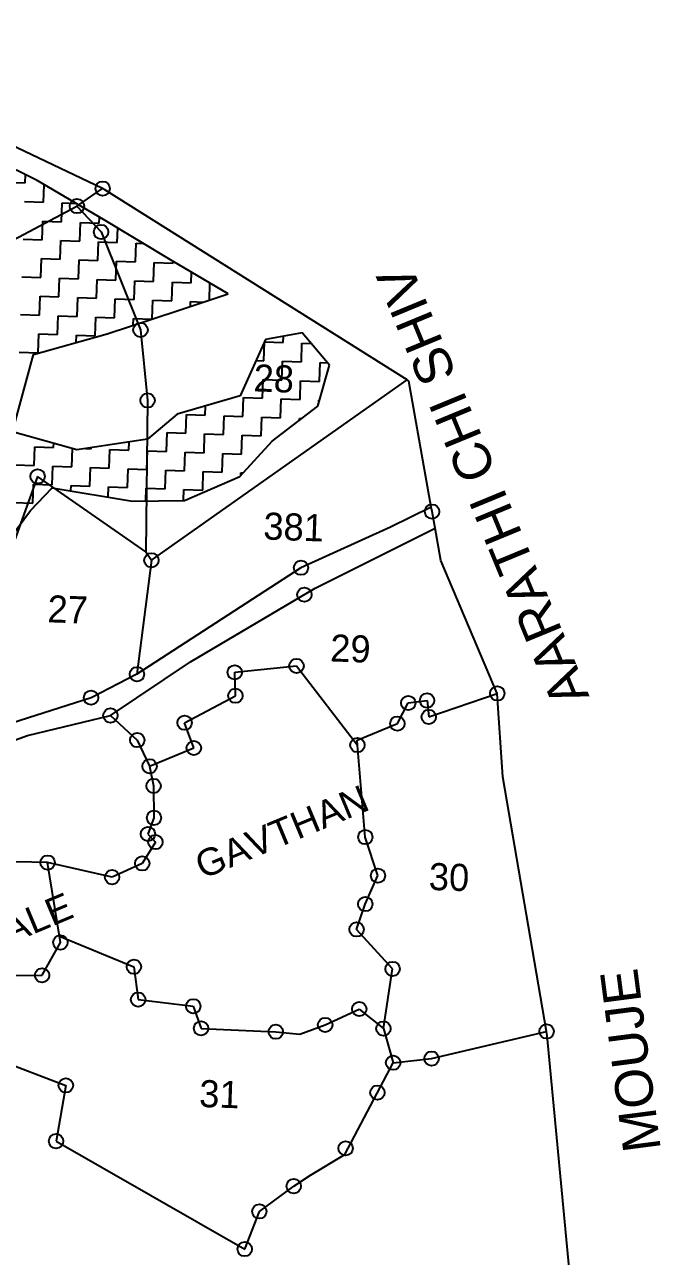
# Model space of a CAD drawing. Header units: metres. Extents: x 287345 to 291891, y 1993918 to 1999987.
# Drawn here: x 291549 to 291889, y 1996916 to 1997575 of the extents above; entities that cross this region are included whole.
import ezdxf
from ezdxf.enums import TextEntityAlignment as Align

# ---------------------------------------------------------------- set-up
doc = ezdxf.new("R2010")
doc.units = ezdxf.units.M
doc.header["$MEASUREMENT"] = 0
for name, color, linetype in [('POLY_HATCH', 12, 'Continuous'), ('POLY_PARCEL', 6, 'Continuous'), ('POLY_ROAD', 30, 'Continuous'), ('POLY_WATER', 4, 'Continuous'), ('TEXT_MAPIN', 7, 'Continuous'), ('TEXT_MAPOUT', 7, 'Continuous'), ('TEXT_PARCEL', 7, 'Continuous'), ('V_BOUND_LINE', 7, 'Continuous')]:
    doc.layers.add(name, color=color, linetype=linetype)
doc.styles.get("Standard").update_dxf_attribs({"font": 'arial.ttf'})
doc.styles.add('TEXT_MAP', font='')
doc.styles.get('TEXT_MAP').set_extended_font_data('Kruti Dev 050')

msp = doc.modelspace()

# ---------------------------------------------------------------- linework, layer by layer
for centre in [(291590.72, 1997486.98), (291576.98, 1997477.64), (291589.88, 1997463.81), (291610.97, 1997411.45), (291614.74, 1997373.73), (291555.93, 1997333.13), (291766.89, 1997314.32), (291616.81, 1997288.28), (291696.79, 1997284.27), (291698.64, 1997269.88), (291694.39, 1997231.8), (291609.07, 1997227.34), (291661.34, 1997228.38), (291801.76, 1997217.1), (291584.52, 1997214.82), (291661.73, 1997215.87), (291754.14, 1997211.99), (291764.19, 1997213.3), (291594.9, 1997205.28), (291765.13, 1997204.52), (291634.54, 1997201.42), (291748.33, 1997200.95), (291609.22, 1997192.13), (291639.48, 1997187.92), (291726.98, 1997189.49), (291615.81, 1997178.15), (291617.94, 1997167.66), (291618.17, 1997150.57), (291614.94, 1997141.94), (291731.18, 1997140.32), (291618.96, 1997137.63), (291561.3, 1997126.68), (291611.89, 1997126.21), (291595.79, 1997118.87), (291737.95, 1997119.67), (291731.16, 1997104.5), (291726.51, 1997090.92), (291568.13, 1997083.95), (291558.34, 1997066.38), (291607.43, 1997070.97), (291745.77, 1997069.82), (291609.73, 1997053.39), (291639.19, 1997049.85), (291727.92, 1997048.38), (291709.7, 1997039.86), (291643.36, 1997038.04), (291683.31, 1997036.21), (291740.89, 1997037.92), (291828.13, 1997036.38), (291746.09, 1997019.67), (291766.6, 1997021.86), (291571.02, 1997007.53), (291737.66, 1997003.7), (291565.8, 1996977.72), (291720.63, 1996973.9), (291692.91, 1996953.65), (291674.51, 1996940.14), (291666.71, 1996920)]:
    msp.add_circle(centre, 3.85)
at = {"layer": 'POLY_HATCH'}
for p, q in [((291555.67, 1997491.24), (291522.88, 1997507.69)), ((291591.09, 1997470.54), (291555.67, 1997491.24)), ((291627.85, 1997448.39), (291591.09, 1997470.54)), ((291657.81, 1997430.65), (291627.85, 1997448.39)), ((291631.08, 1997421.87), (291657.81, 1997430.65)), ((291593.09, 1997409.32), (291631.08, 1997421.87)), ((291553.77, 1997398.21), (291593.09, 1997409.32)), ((291677.8, 1997406.32), (291664.22, 1997376.23)), ((291697.39, 1997409.8), (291677.8, 1997406.32)), ((291712.08, 1997392.6), (291697.39, 1997409.8)), ((291542.57, 1997356.91), (291553.77, 1997398.21)), ((291705.74, 1997370.6), (291712.08, 1997392.6)), ((291664.22, 1997376.23), (291630.5, 1997366.31)), ((291630.5, 1997366.31), (291614.74, 1997352.97)), ((291681.44, 1997352), (291705.74, 1997370.6)), ((291577, 1997347.36), (291542.57, 1997356.91)), ((291614.74, 1997352.97), (291577, 1997347.36)), ((291664.09, 1997333.16), (291681.44, 1997352)), ((291634.44, 1997320.31), (291664.09, 1997333.16)), ((291552.21, 1997314.89), (291563.76, 1997326.98)), ((291563.76, 1997326.98), (291606.61, 1997319.91)), ((291606.61, 1997319.91), (291634.44, 1997320.31)), ((291525.94, 1997279.69), (291552.21, 1997314.89))]:
    msp.add_line(p, q, dxfattribs=at)
at = {"layer": 'POLY_HATCH', "linetype": 'Continuous'}
for p, q in [((291549.35, 1997490.12), (291549.5, 1997494.34)), ((291539.3, 1997490.48), (291549.35, 1997490.12)), ((291559.05, 1997479.71), (291559.38, 1997489.07)), ((291549, 1997480.07), (291559.05, 1997479.71)), ((291568.75, 1997469.3), (291569.11, 1997479.35)), ((291569.11, 1997479.35), (291576.45, 1997479.09)), ((291588.86, 1997468.59), (291588.97, 1997471.77)), ((291558.34, 1997459.6), (291558.7, 1997469.66)), ((291558.7, 1997469.66), (291568.75, 1997469.3)), ((291578.45, 1997458.89), (291578.81, 1997468.94)), ((291578.81, 1997468.94), (291588.86, 1997468.59)), ((291598.56, 1997458.18), (291598.83, 1997465.87)), ((291548.29, 1997459.96), (291558.34, 1997459.6)), ((291568.04, 1997449.19), (291568.4, 1997459.24)), ((291568.4, 1997459.24), (291578.45, 1997458.89)), ((291588.15, 1997448.48), (291588.5, 1997458.53)), ((291588.5, 1997458.53), (291598.56, 1997458.18)), ((291608.26, 1997447.77), (291608.61, 1997457.82)), ((291608.61, 1997457.82), (291612.41, 1997457.69)), ((291557.63, 1997439.49), (291557.99, 1997449.55)), ((291557.99, 1997449.55), (291568.04, 1997449.19)), ((291577.74, 1997438.78), (291578.09, 1997448.83)), ((291578.09, 1997448.83), (291588.15, 1997448.48)), ((291597.85, 1997438.07), (291598.2, 1997448.12)), ((291598.2, 1997448.12), (291608.26, 1997447.77)), ((291617.96, 1997437.36), (291618.31, 1997447.41)), ((291618.31, 1997447.41), (291628.37, 1997447.06)), ((291628.37, 1997447.06), (291628.4, 1997448.06)), ((291547.57, 1997439.85), (291557.63, 1997439.49)), ((291567.33, 1997429.08), (291567.68, 1997439.14)), ((291567.68, 1997439.14), (291577.74, 1997438.78)), ((291587.44, 1997428.37), (291587.79, 1997438.42)), ((291587.79, 1997438.42), (291597.85, 1997438.07)), ((291638.07, 1997436.65), (291638.26, 1997442.22)), ((291607.55, 1997427.66), (291607.9, 1997437.71)), ((291607.9, 1997437.71), (291617.96, 1997437.36)), ((291627.66, 1997426.95), (291628.01, 1997437)), ((291628.01, 1997437), (291638.07, 1997436.65)), ((291647.8, 1997427.37), (291648.12, 1997436.29)), ((291648.12, 1997436.29), (291648.3, 1997436.28)), ((291556.92, 1997419.38), (291557.27, 1997429.44)), ((291557.27, 1997429.44), (291567.33, 1997429.08)), ((291577.03, 1997418.67), (291577.38, 1997428.73)), ((291577.38, 1997428.73), (291587.44, 1997428.37)), ((291597.14, 1997417.96), (291597.49, 1997428.01)), ((291597.49, 1997428.01), (291607.55, 1997427.66)), ((291617.25, 1997417.3), (291617.6, 1997427.3)), ((291617.6, 1997427.3), (291627.66, 1997426.95)), ((291637.62, 1997424.02), (291637.71, 1997426.59)), ((291637.71, 1997426.59), (291644.69, 1997426.34)), ((291546.86, 1997419.74), (291556.92, 1997419.38)), ((291566.62, 1997408.97), (291566.97, 1997419.03)), ((291566.97, 1997419.03), (291577.03, 1997418.67)), ((291586.73, 1997408.26), (291587.08, 1997418.32)), ((291587.08, 1997418.32), (291597.14, 1997417.96)), ((291607.06, 1997413.94), (291607.19, 1997417.6)), ((291607.19, 1997417.6), (291617.1, 1997417.25)), ((291556.21, 1997399.27), (291556.56, 1997409.33)), ((291556.56, 1997409.33), (291566.62, 1997408.97)), ((291576.53, 1997404.64), (291576.67, 1997408.62)), ((291576.67, 1997408.62), (291586.73, 1997408.26)), ((291687.27, 1997404.7), (291687.39, 1997408.02)), ((291546.15, 1997399.63), (291556.21, 1997399.27)), ((291676.86, 1997395), (291677.21, 1997405.02)), ((291677.23, 1997405.06), (291687.27, 1997404.7)), ((291696.97, 1997394.29), (291697.32, 1997404.35)), ((291697.32, 1997404.35), (291702.2, 1997404.17)), ((291672.76, 1997395.15), (291676.86, 1997395)), ((291686.56, 1997384.59), (291686.91, 1997394.65)), ((291686.91, 1997394.65), (291696.97, 1997394.29)), ((291706.67, 1997383.88), (291707.02, 1997393.94)), ((291707.02, 1997393.94), (291711.06, 1997393.79)), ((291676.15, 1997374.9), (291676.5, 1997384.95)), ((291676.5, 1997384.95), (291686.56, 1997384.59)), ((291696.26, 1997374.18), (291696.61, 1997384.24)), ((291696.61, 1997384.24), (291706.67, 1997383.88)), ((291665.74, 1997365.2), (291666.09, 1997375.25)), ((291666.09, 1997375.25), (291676.15, 1997374.9)), ((291685.85, 1997364.48), (291686.2, 1997374.54)), ((291686.2, 1997374.54), (291696.26, 1997374.18)), ((291706.26, 1997372.42), (291706.31, 1997373.83)), ((291706.31, 1997373.83), (291706.66, 1997373.82)), ((291635.22, 1997356.21), (291635.57, 1997366.26)), ((291635.57, 1997366.26), (291645.63, 1997365.91)), ((291645.63, 1997365.91), (291645.8, 1997370.81)), ((291655.33, 1997355.5), (291655.68, 1997365.55)), ((291655.68, 1997365.55), (291665.74, 1997365.2)), ((291675.44, 1997354.79), (291675.79, 1997364.84)), ((291675.79, 1997364.84), (291685.85, 1997364.48)), ((291695.86, 1997363.04), (291695.9, 1997364.13)), ((291695.9, 1997364.13), (291697.23, 1997364.08)), ((291624.81, 1997346.51), (291625.16, 1997356.57)), ((291625.16, 1997356.57), (291635.22, 1997356.21)), ((291644.92, 1997345.8), (291645.27, 1997355.85)), ((291645.27, 1997355.85), (291655.33, 1997355.5)), ((291665.03, 1997345.09), (291665.38, 1997355.14)), ((291665.38, 1997355.14), (291675.44, 1997354.79)), ((291554.07, 1997338.95), (291554.43, 1997349)), ((291554.43, 1997349), (291564.48, 1997348.65)), ((291564.48, 1997348.65), (291564.56, 1997350.81)), ((291574.18, 1997338.24), (291574.53, 1997348.04)), ((291581.58, 1997348.04), (291584.59, 1997347.93)), ((291584.59, 1997347.93), (291584.61, 1997348.49)), ((291594.29, 1997337.52), (291594.65, 1997347.58)), ((291594.65, 1997347.58), (291604.7, 1997347.22)), ((291604.7, 1997347.22), (291604.85, 1997351.5)), ((291614.4, 1997336.81), (291614.75, 1997346.87)), ((291614.75, 1997346.87), (291624.81, 1997346.51)), ((291634.51, 1997336.1), (291634.86, 1997346.15)), ((291634.86, 1997346.15), (291644.92, 1997345.8)), ((291654.62, 1997335.39), (291654.97, 1997345.44)), ((291654.97, 1997345.44), (291665.03, 1997345.09)), ((291544.02, 1997339.3), (291554.07, 1997338.95)), ((291563.77, 1997328.54), (291564.13, 1997338.59)), ((291564.13, 1997338.59), (291574.18, 1997338.24)), ((291583.88, 1997327.82), (291584.23, 1997337.88)), ((291584.23, 1997337.88), (291594.29, 1997337.52)), ((291603.99, 1997327.11), (291604.34, 1997337.17)), ((291604.34, 1997337.17), (291614.4, 1997336.81)), ((291624.1, 1997326.4), (291624.45, 1997336.46)), ((291624.45, 1997336.46), (291634.51, 1997336.1)), ((291644.21, 1997325.69), (291644.56, 1997335.74)), ((291644.56, 1997335.74), (291654.62, 1997335.39)), ((291664.63, 1997333.74), (291664.67, 1997335.03)), ((291664.67, 1997335.03), (291665.78, 1997334.99)), ((291553.36, 1997318.84), (291553.72, 1997328.89)), ((291553.72, 1997328.89), (291563.77, 1997328.54)), ((291573.72, 1997325.34), (291573.82, 1997328.18)), ((291573.82, 1997328.18), (291583.88, 1997327.82)), ((291593.74, 1997322.03), (291593.93, 1997327.47)), ((291593.93, 1997327.47), (291603.99, 1997327.11)), ((291613.8, 1997320.01), (291614.04, 1997326.76)), ((291614.04, 1997326.76), (291624.1, 1997326.4)), ((291633.95, 1997320.31), (291634.15, 1997326.05)), ((291634.15, 1997326.05), (291644.21, 1997325.69)), ((291543.31, 1997319.19), (291553.36, 1997318.84))]:
    msp.add_line(p, q, dxfattribs=at)
at = {"layer": 'POLY_PARCEL'}
for p, q in [((291576.98, 1997477.64), (291590.72, 1997486.98)), ((291534.1, 1997454.95), (291576.98, 1997477.64)), ((291576.98, 1997477.64), (291589.88, 1997463.81)), ((291589.88, 1997463.81), (291610.97, 1997411.45)), ((291610.97, 1997411.45), (291614.74, 1997373.73)), ((291616.81, 1997288.28), (291753.52, 1997384.67)), ((291614.74, 1997373.73), (291613.79, 1997292.85)), ((291555.93, 1997333.13), (291510.7, 1997207.94)), ((291613.79, 1997292.85), (291555.93, 1997333.13)), ((291616.81, 1997288.28), (291609.07, 1997227.34)), ((291613.79, 1997292.85), (291616.81, 1997288.28)), ((291661.34, 1997228.38), (291694.39, 1997231.8)), ((291661.73, 1997215.87), (291661.34, 1997228.38)), ((291694.39, 1997231.8), (291726.98, 1997189.49)), ((291634.54, 1997201.42), (291661.73, 1997215.87)), ((291765.13, 1997204.52), (291801.76, 1997217.1)), ((291748.33, 1997200.95), (291754.14, 1997211.99)), ((291754.14, 1997211.99), (291764.19, 1997213.3)), ((291764.19, 1997213.3), (291765.13, 1997204.52)), ((291594.9, 1997205.28), (291609.22, 1997192.13)), ((291639.48, 1997187.92), (291634.54, 1997201.42)), ((291726.76, 1997192.13), (291748.33, 1997200.95)), ((291609.22, 1997192.13), (291615.81, 1997178.15)), ((291726.98, 1997189.49), (291726.76, 1997192.13)), ((291731.18, 1997140.32), (291726.98, 1997189.49)), ((291615.81, 1997178.15), (291639.48, 1997187.92)), ((291615.81, 1997178.15), (291617.94, 1997167.66)), ((291617.94, 1997167.66), (291618.17, 1997150.57)), ((291618.17, 1997150.57), (291614.94, 1997141.94)), ((291614.94, 1997141.94), (291618.96, 1997137.63)), ((291618.96, 1997137.63), (291611.89, 1997126.21)), ((291737.95, 1997119.67), (291731.18, 1997140.32)), ((291595.79, 1997118.87), (291561.3, 1997126.68)), ((291611.89, 1997126.21), (291595.79, 1997118.87)), ((291731.16, 1997104.5), (291737.95, 1997119.67)), ((291726.51, 1997090.92), (291731.16, 1997104.5)), ((291745.77, 1997069.82), (291726.51, 1997090.92)), ((291567.59, 1997087.3), (291607.43, 1997070.97)), ((291607.43, 1997070.97), (291609.73, 1997053.39)), ((291740.89, 1997037.92), (291745.77, 1997069.82)), ((291609.73, 1997053.39), (291639.19, 1997049.85)), ((291639.19, 1997049.85), (291643.36, 1997038.04)), ((291709.7, 1997039.86), (291727.92, 1997048.38)), ((291727.92, 1997048.38), (291740.89, 1997037.92)), ((291643.36, 1997038.04), (291683.31, 1997036.21)), ((291696.19, 1997034.92), (291709.7, 1997039.86)), ((291740.89, 1997037.92), (291746.09, 1997019.67)), ((291683.31, 1997036.21), (291696.19, 1997034.92)), ((291766.6, 1997021.86), (291828.13, 1997036.38)), ((291519.84, 1997026.92), (291571.02, 1997007.53)), ((291720.18, 1996970.59), (291746.09, 1997019.67)), ((291746.09, 1997019.67), (291766.6, 1997021.86)), ((291571.02, 1997007.53), (291565.8, 1996977.72)), ((291565.8, 1996977.72), (291666.71, 1996920)), ((291701.87, 1996959.58), (291720.18, 1996970.59)), ((291692.91, 1996953.65), (291701.87, 1996959.58)), ((291674.51, 1996940.14), (291692.91, 1996953.65)), ((291666.71, 1996920), (291674.51, 1996940.14))]:
    msp.add_line(p, q, dxfattribs=at)
at = {"layer": 'POLY_ROAD'}
for p, q in [((291766.47, 1997316.69), (291744.62, 1997305.9)), ((291744.62, 1997305.9), (291696.79, 1997284.27)), ((291704.44, 1997273.29), (291768.49, 1997305.39)), ((291696.79, 1997284.27), (291609.07, 1997227.34)), ((291637.62, 1997233.97), (291704.44, 1997273.29)), ((291594.9, 1997205.28), (291637.62, 1997233.97)), ((291609.07, 1997227.34), (291584.52, 1997214.82)), ((291584.52, 1997214.82), (291515.64, 1997192.79)), ((291550.52, 1997194.61), (291594.9, 1997205.28)), ((291507.51, 1997179.31), (291550.52, 1997194.61))]:
    msp.add_line(p, q, dxfattribs=at)
at = {"layer": 'POLY_WATER'}
for p, q in [((291561.3, 1997126.68), (291535.9, 1997127.17)), ((291567.59, 1997087.3), (291561.3, 1997126.68)), ((291558.34, 1997066.38), (291568.13, 1997083.95)), ((291568.13, 1997083.95), (291567.59, 1997087.3)), ((291524.16, 1997066.34), (291558.34, 1997066.38))]:
    msp.add_line(p, q, dxfattribs=at)
at = {"layer": 'V_BOUND_LINE'}
for p, q in [((291590.72, 1997486.98), (291406.55, 1997574.65)), ((291591.91, 1997486.41), (291590.72, 1997486.98)), ((291753.52, 1997384.67), (291591.91, 1997486.41)), ((291754.48, 1997384.07), (291753.52, 1997384.67)), ((291766.47, 1997316.69), (291754.48, 1997384.07)), ((291766.89, 1997314.32), (291766.47, 1997316.69)), ((291768.49, 1997305.39), (291766.89, 1997314.32)), ((291771.58, 1997288.11), (291768.49, 1997305.39)), ((291801.76, 1997217.1), (291771.58, 1997288.11)), ((291804.79, 1997172.58), (291801.76, 1997217.1)), ((291828.13, 1997036.38), (291804.79, 1997172.58)), ((291828.51, 1997034.13), (291828.13, 1997036.38)), ((291842.48, 1996887.07), (291828.51, 1997034.13))]:
    msp.add_line(p, q, dxfattribs=at)

# ---------------------------------------------------------------- texts
at = {"layer": 'TEXT_MAPIN'}
for s, rotation, p in [('GAVTHAN', 22.56054, (291644.11, 1997117.65)), ('TALE', 22.73586, (291529.55, 1997078.16))]:
    msp.add_text(s, height=14.488, rotation=rotation, dxfattribs=at).set_placement(p)
at = {"layer": 'TEXT_MAPOUT'}
for s, height, rotation, p in [('AARATHI CHI SHIV', 20.1216, 112.42989, (291851.13, 1997215.49)), ('MOUJE', 20.122, 97.4411, (291889.27, 1996973.24))]:
    msp.add_text(s, height=height, rotation=rotation, dxfattribs=at).set_placement(p)
at = {"layer": 'TEXT_PARCEL', "style": 'TEXT_MAP'}
for s, p in [('28', (291682.26, 1997385.47)), ('381', (291692.9, 1997306.1)), ('27', (291572.05, 1997262.12)), ('29', (291723.25, 1997241.09)), ('30', (291775.98, 1997118.94)), ('31', (291653.21, 1997002.89))]:
    msp.add_text(s, height=14.488, rotation=357.97338, dxfattribs=at).set_placement(p, align=Align.MIDDLE)

doc.saveas('drawing.dxf')
